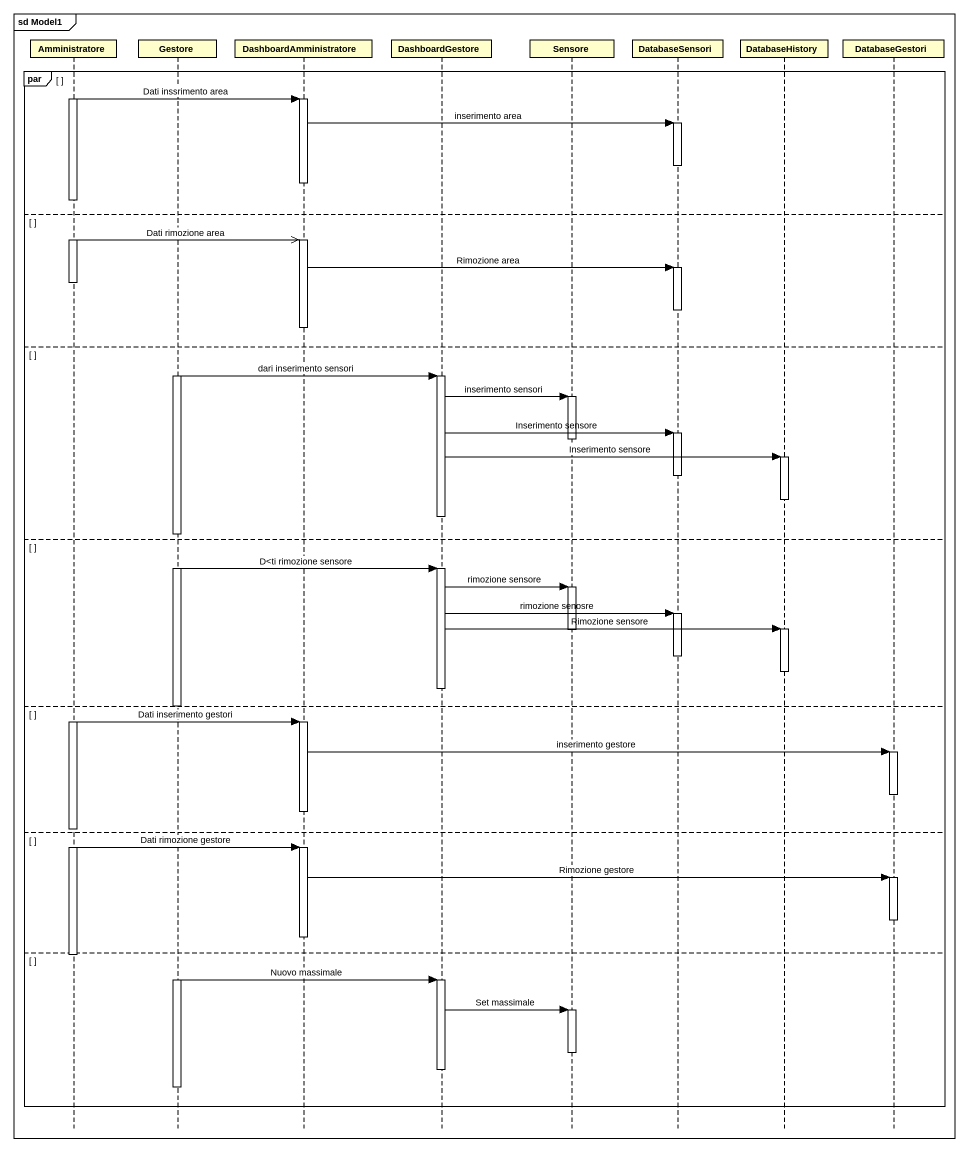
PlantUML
@startuml
mainframe sd Model1
hide footbox
participant Amministratore
participant Gestore
participant DashboardAmministratore
participant DashboardGestore
participant Sensore
participant DatabaseSensori
participant DatabaseHistory
participant DatabaseGestori

par
  activate Amministratore
  Amministratore -> DashboardAmministratore : Dati inssrimento area
  activate DashboardAmministratore
  DashboardAmministratore -> DatabaseSensori : inserimento area
  activate DatabaseSensori
  deactivate DatabaseSensori
  deactivate DashboardAmministratore
else
  Amministratore ->> DashboardAmministratore : Dati rimozione area
  activate DashboardAmministratore
  DashboardAmministratore -> DatabaseSensori : Rimozione area
  activate DatabaseSensori
  deactivate Amministratore
  deactivate DatabaseSensori
  deactivate DashboardAmministratore
else
  activate Gestore
  Gestore -> DashboardGestore : dari inserimento sensori
  activate DashboardGestore
  DashboardGestore -> Sensore : inserimento sensori
  activate Sensore
  DashboardGestore -> DatabaseSensori : Inserimento sensore
  activate DatabaseSensori
  deactivate Sensore
  DashboardGestore -> DatabaseHistory : Inserimento sensore
  activate DatabaseHistory
  deactivate DatabaseSensori
  deactivate DatabaseHistory
  deactivate DashboardGestore
else
  Gestore -> DashboardGestore : D<ti rimozione sensore
  activate DashboardGestore
  DashboardGestore -> Sensore : rimozione sensore
  activate Sensore
  DashboardGestore -> DatabaseSensori : rimozione senosre
  activate DatabaseSensori
  DashboardGestore -> DatabaseHistory : Rimozione sensore
  activate DatabaseHistory
  deactivate Sensore
  deactivate DatabaseSensori
  deactivate DatabaseHistory
  deactivate DashboardGestore
else
  deactivate Gestore
  activate Amministratore
  Amministratore -> DashboardAmministratore : Dati inserimento gestori
  activate DashboardAmministratore
  DashboardAmministratore -> DatabaseGestori : inserimento gestore
  activate DatabaseGestori
  deactivate DatabaseGestori
  deactivate DashboardAmministratore
else
  Amministratore -> DashboardAmministratore : Dati rimozione gestore
  activate DashboardAmministratore
  DashboardAmministratore -> DatabaseGestori : Rimozione gestore
  activate DatabaseGestori
  deactivate DatabaseGestori
  deactivate DashboardAmministratore
else
  deactivate Amministratore
  activate Gestore
  Gestore -> DashboardGestore : Nuovo massimale
  activate DashboardGestore
  DashboardGestore -> Sensore : Set massimale
  activate Sensore
  deactivate Sensore
  deactivate DashboardGestore
  deactivate Gestore
end
@enduml
